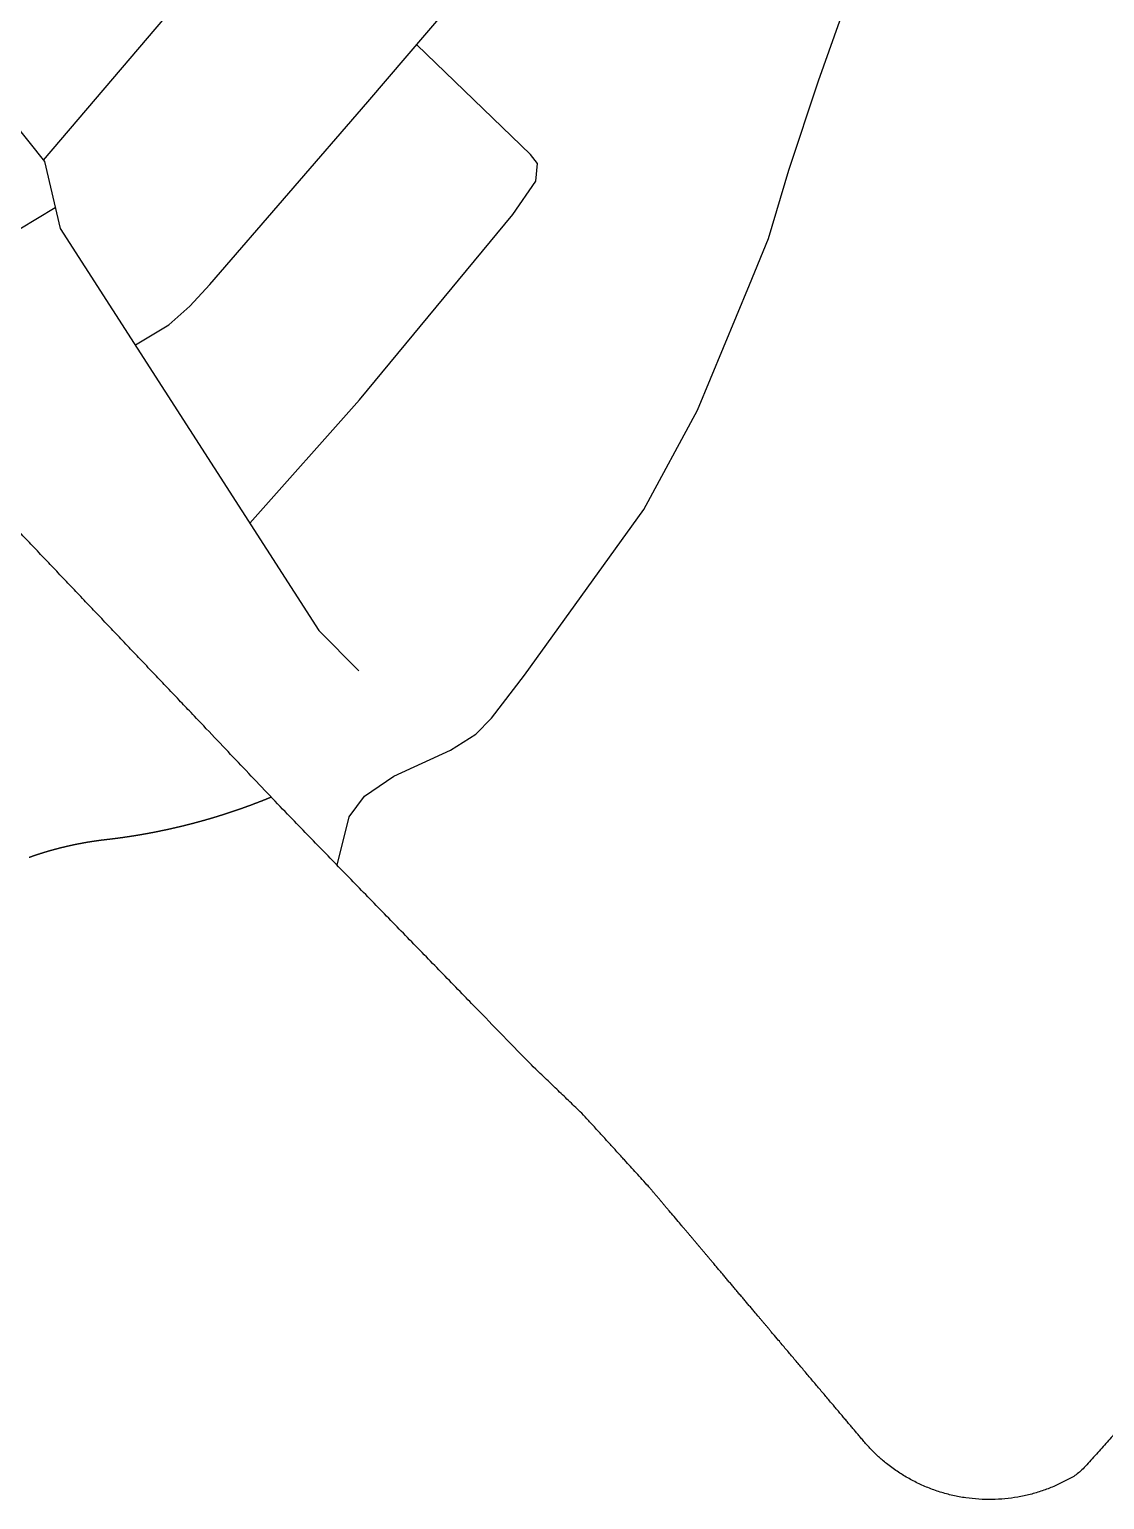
# Model space of a CAD drawing. Header units: millimetres. Extents: x 341926 to 344122, y 7366456 to 7369032.
# Drawn here: x 342334 to 342717, y 7367196 to 7367720 of the extents above; entities that cross this region are included whole.
import ezdxf

# ---------------------------------------------------------------- set-up
doc = ezdxf.new("R2010")
doc.units = ezdxf.units.MM
for name, color, linetype in [('ESTRADA DO ALADINO - 29_12_20 - V57', 7, 'Continuous'), ('ESTRADA DO HAWAÍ - 29_12_20 - V48', 7, 'Continuous'), ('ESTRADA HENRIQUE ROSA - 29_12_20 - V58', 7, 'Continuous'), ('RUA ANHAGUERA - 29_12_20 - V52', 7, 'Continuous'), ('RUA ANTÔNIO BISOGNINI - 29_12_20 - V54', 7, 'Continuous'), ('RUA DOIS - 29_12_20 - V55', 7, 'Continuous'), ('RUA PALMERINA ODÍLIA F GUASELI - 29_12_20 - V53', 7, 'Continuous'), ('RUA UBIRAJARA - 29_12_20 - V56', 7, 'Continuous')]:
    doc.layers.add(name, color=color, linetype=linetype)

msp = doc.modelspace()

# ---------------------------------------------------------------- linework, layer by layer
at = {"layer": 'ESTRADA DO ALADINO - 29_12_20 - V57'}
msp.add_lwpolyline([(342443.2, 7367421.98), (342447.51, 7367439.2), (342452.99, 7367446.55), (342463.38, 7367453.73), (342483.6, 7367462.98), (342492.68, 7367468.68), (342498.19, 7367474.44), (342509.99, 7367489.77), (342552.44, 7367548.8), (342571.61, 7367584.19), (342590.1, 7367628.84), (342596.9, 7367645.4), (342604.14, 7367669.75), (342614.69, 7367701.57), (342622.37, 7367722.93), (342634.71, 7367750.71), (342641.03, 7367761.41), (342712.9, 7367844.79)], dxfattribs=at)
at = {"layer": 'ESTRADA DO HAWAÍ - 29_12_20 - V48'}
msp.add_lwpolyline([(342333.52, 7367424.83), (342333.6, 7367424.86), (342333.68, 7367424.88), (342333.76, 7367424.91), (342333.84, 7367424.94), (342333.92, 7367424.97), (342334, 7367425), (342334.08, 7367425.02), (342334.16, 7367425.05), (342334.24, 7367425.08), (342334.31, 7367425.11), (342334.39, 7367425.13), (342334.47, 7367425.16), (342334.55, 7367425.19), (342334.63, 7367425.22), (342334.71, 7367425.24), (342334.79, 7367425.27), (342334.87, 7367425.3), (342334.95, 7367425.33), (342335.03, 7367425.35), (342335.11, 7367425.38), (342335.19, 7367425.41), (342335.27, 7367425.43), (342335.35, 7367425.46), (342335.43, 7367425.49), (342335.51, 7367425.52), (342335.59, 7367425.54), (342335.67, 7367425.57), (342335.75, 7367425.6), (342335.83, 7367425.62), (342335.91, 7367425.65), (342335.99, 7367425.68), (342336.07, 7367425.7), (342336.15, 7367425.73), (342336.23, 7367425.75), (342336.31, 7367425.78), (342336.39, 7367425.81), (342336.47, 7367425.83), (342336.55, 7367425.86), (342336.63, 7367425.89), (342336.71, 7367425.91), (342336.79, 7367425.94), (342336.87, 7367425.96), (342336.95, 7367425.99), (342337.03, 7367426.02), (342337.11, 7367426.04), (342337.19, 7367426.07), (342337.27, 7367426.09), (342337.35, 7367426.12), (342337.43, 7367426.14), (342337.51, 7367426.17), (342337.59, 7367426.19), (342337.67, 7367426.22), (342337.75, 7367426.25), (342337.83, 7367426.27), (342337.91, 7367426.3), (342337.99, 7367426.32), (342338.07, 7367426.35), (342338.15, 7367426.37), (342338.23, 7367426.4), (342338.31, 7367426.42), (342338.39, 7367426.45), (342338.47, 7367426.47), (342338.55, 7367426.5), (342338.63, 7367426.52), (342338.71, 7367426.55), (342338.79, 7367426.57), (342338.87, 7367426.59), (342338.95, 7367426.62), (342339.03, 7367426.64), (342339.11, 7367426.67), (342339.19, 7367426.69), (342339.27, 7367426.72), (342339.35, 7367426.74), (342339.43, 7367426.76), (342339.52, 7367426.79), (342339.6, 7367426.81), (342339.68, 7367426.84), (342339.76, 7367426.86), (342339.84, 7367426.89), (342339.92, 7367426.91), (342340, 7367426.93), (342340.08, 7367426.96), (342340.16, 7367426.98), (342340.24, 7367427), (342340.32, 7367427.03), (342340.4, 7367427.05), (342340.48, 7367427.07), (342340.56, 7367427.1), (342340.64, 7367427.12), (342340.73, 7367427.14), (342340.81, 7367427.17), (342340.89, 7367427.19), (342340.97, 7367427.21), (342341.05, 7367427.24), (342341.13, 7367427.26), (342341.21, 7367427.28), (342341.29, 7367427.31), (342341.37, 7367427.33), (342341.45, 7367427.35), (342341.53, 7367427.37), (342341.62, 7367427.4), (342341.7, 7367427.42), (342341.78, 7367427.44), (342341.86, 7367427.46), (342341.94, 7367427.49), (342342.02, 7367427.51), (342342.1, 7367427.53), (342342.18, 7367427.55), (342342.26, 7367427.58), (342342.34, 7367427.6), (342342.43, 7367427.62), (342342.51, 7367427.64), (342342.59, 7367427.66), (342342.67, 7367427.69), (342342.75, 7367427.71), (342342.83, 7367427.73), (342342.91, 7367427.75), (342342.99, 7367427.77), (342343.08, 7367427.8), (342343.16, 7367427.82), (342343.24, 7367427.84), (342343.32, 7367427.86), (342343.4, 7367427.88), (342343.48, 7367427.9), (342343.56, 7367427.92), (342343.64, 7367427.95), (342343.73, 7367427.97), (342343.81, 7367427.99), (342343.89, 7367428.01), (342343.97, 7367428.03), (342344.05, 7367428.05), (342344.13, 7367428.07), (342344.21, 7367428.09), (342344.3, 7367428.11), (342344.38, 7367428.13), (342344.46, 7367428.16), (342344.54, 7367428.18), (342344.62, 7367428.2), (342344.7, 7367428.22), (342344.78, 7367428.24), (342344.87, 7367428.26), (342344.95, 7367428.28), (342345.03, 7367428.3), (342345.11, 7367428.32), (342345.19, 7367428.34), (342345.27, 7367428.36), (342345.35, 7367428.38), (342345.44, 7367428.4), (342345.52, 7367428.42), (342345.6, 7367428.44), (342345.68, 7367428.46), (342345.76, 7367428.48), (342345.84, 7367428.5), (342345.93, 7367428.52), (342346.01, 7367428.54), (342346.09, 7367428.56), (342346.17, 7367428.58), (342346.25, 7367428.6), (342346.33, 7367428.62), (342346.42, 7367428.64), (342346.5, 7367428.66), (342346.58, 7367428.67), (342346.66, 7367428.69), (342346.74, 7367428.71), (342346.83, 7367428.73), (342346.91, 7367428.75), (342346.99, 7367428.77), (342347.07, 7367428.79), (342347.15, 7367428.81), (342347.23, 7367428.83), (342347.32, 7367428.85), (342347.4, 7367428.86), (342347.48, 7367428.88), (342347.56, 7367428.9), (342347.64, 7367428.92), (342347.73, 7367428.94), (342347.81, 7367428.96), (342347.89, 7367428.98), (342347.97, 7367428.99), (342348.05, 7367429.01), (342348.14, 7367429.03), (342348.22, 7367429.05), (342348.3, 7367429.07), (342348.38, 7367429.08), (342348.46, 7367429.1), (342348.55, 7367429.12), (342348.63, 7367429.14), (342348.71, 7367429.16), (342348.79, 7367429.17), (342348.87, 7367429.19), (342348.96, 7367429.21), (342349.04, 7367429.23), (342349.12, 7367429.24), (342349.2, 7367429.26), (342349.28, 7367429.28), (342349.37, 7367429.3), (342349.45, 7367429.31), (342349.53, 7367429.33), (342349.61, 7367429.35), (342349.69, 7367429.37), (342349.78, 7367429.38), (342349.86, 7367429.4), (342349.94, 7367429.42), (342350.02, 7367429.43), (342350.11, 7367429.45), (342350.19, 7367429.47), (342350.27, 7367429.48), (342350.35, 7367429.5), (342350.43, 7367429.52), (342350.52, 7367429.53), (342350.6, 7367429.55), (342350.68, 7367429.57), (342350.76, 7367429.58), (342350.85, 7367429.6), (342350.93, 7367429.62), (342351.01, 7367429.63), (342351.09, 7367429.65), (342351.17, 7367429.66), (342351.26, 7367429.68), (342351.34, 7367429.7), (342351.42, 7367429.71), (342351.5, 7367429.73), (342351.59, 7367429.74), (342351.67, 7367429.76), (342351.75, 7367429.77), (342351.83, 7367429.79), (342351.92, 7367429.81), (342352, 7367429.82), (342352.08, 7367429.84), (342352.16, 7367429.85), (342352.25, 7367429.87), (342352.33, 7367429.88), (342352.41, 7367429.9), (342352.49, 7367429.91), (342352.58, 7367429.93), (342352.66, 7367429.94), (342352.74, 7367429.96), (342352.82, 7367429.97), (342352.9, 7367429.99), (342352.99, 7367430), (342353.07, 7367430.02), (342353.15, 7367430.03), (342353.23, 7367430.05), (342353.32, 7367430.06), (342353.4, 7367430.08), (342353.48, 7367430.09), (342353.56, 7367430.11), (342353.65, 7367430.12), (342353.73, 7367430.13), (342353.81, 7367430.15), (342353.89, 7367430.16), (342353.98, 7367430.18), (342354.06, 7367430.19), (342354.14, 7367430.21), (342354.23, 7367430.22), (342354.31, 7367430.23), (342354.39, 7367430.25), (342354.47, 7367430.26), (342354.56, 7367430.27), (342354.64, 7367430.29), (342354.72, 7367430.3), (342354.8, 7367430.32), (342354.89, 7367430.33), (342354.97, 7367430.34), (342355.05, 7367430.36), (342355.13, 7367430.37), (342355.22, 7367430.38), (342355.3, 7367430.4), (342355.38, 7367430.41), (342355.46, 7367430.42), (342355.55, 7367430.44), (342355.63, 7367430.45), (342355.71, 7367430.46), (342355.79, 7367430.47), (342355.88, 7367430.49), (342355.96, 7367430.5), (342356.04, 7367430.51), (342356.13, 7367430.53), (342356.21, 7367430.54), (342356.29, 7367430.55), (342356.37, 7367430.56), (342356.46, 7367430.58), (342356.54, 7367430.59), (342356.62, 7367430.6), (342356.7, 7367430.61), (342356.79, 7367430.62), (342356.87, 7367430.64), (342356.95, 7367430.65), (342357.04, 7367430.66), (342357.12, 7367430.67), (342357.2, 7367430.69), (342357.28, 7367430.7), (342357.37, 7367430.71), (342357.45, 7367430.72), (342357.53, 7367430.73), (342357.61, 7367430.74), (342357.7, 7367430.76), (342357.78, 7367430.77), (342357.86, 7367430.78), (342357.95, 7367430.79), (342358.03, 7367430.8), (342358.11, 7367430.81), (342358.19, 7367430.82), (342358.28, 7367430.84), (342358.36, 7367430.85), (342358.44, 7367430.86), (342358.52, 7367430.87), (342358.61, 7367430.88), (342358.69, 7367430.89), (342358.77, 7367430.9), (342358.86, 7367430.91), (342358.94, 7367430.92), (342359.02, 7367430.93), (342359.1, 7367430.94), (342359.19, 7367430.95), (342359.27, 7367430.97), (342359.35, 7367430.98), (342359.44, 7367430.99), (342359.52, 7367431), (342359.6, 7367431.01), (342359.68, 7367431.02), (342359.77, 7367431.03), (342359.85, 7367431.04), (342359.93, 7367431.05), (342360.02, 7367431.06), (342360.1, 7367431.07), (342360.18, 7367431.08), (342360.22, 7367431.08), (342360.23, 7367431.08), (342360.24, 7367431.08), (342360.24, 7367431.08), (342360.24, 7367431.08), (342360.24, 7367431.08), (342360.25, 7367431.09), (342360.29, 7367431.09), (342360.36, 7367431.1), (342360.43, 7367431.11), (342360.51, 7367431.11), (342360.58, 7367431.12), (342360.66, 7367431.13), (342360.73, 7367431.14), (342360.8, 7367431.15), (342360.88, 7367431.16), (342360.95, 7367431.16), (342361.03, 7367431.17), (342361.1, 7367431.18), (342361.18, 7367431.19), (342361.25, 7367431.2), (342361.32, 7367431.21), (342361.4, 7367431.22), (342361.47, 7367431.22), (342361.55, 7367431.23), (342361.62, 7367431.24), (342361.69, 7367431.25), (342361.77, 7367431.26), (342361.84, 7367431.27), (342361.92, 7367431.28), (342361.99, 7367431.28), (342362.07, 7367431.29), (342362.14, 7367431.3), (342362.21, 7367431.31), (342362.29, 7367431.32), (342362.36, 7367431.33), (342362.44, 7367431.34), (342362.51, 7367431.35), (342362.58, 7367431.36), (342362.66, 7367431.36), (342362.73, 7367431.37), (342362.81, 7367431.38), (342362.88, 7367431.39), (342362.96, 7367431.4), (342363.03, 7367431.41), (342363.1, 7367431.42), (342363.18, 7367431.43), (342363.25, 7367431.44), (342363.33, 7367431.45), (342363.4, 7367431.46), (342363.47, 7367431.47), (342363.55, 7367431.47), (342363.62, 7367431.48), (342363.7, 7367431.49), (342363.77, 7367431.5), (342363.84, 7367431.51), (342363.92, 7367431.52), (342363.99, 7367431.53), (342364.07, 7367431.54), (342364.14, 7367431.55), (342364.22, 7367431.56), (342364.29, 7367431.57), (342364.36, 7367431.58), (342364.44, 7367431.59), (342364.51, 7367431.6), (342364.59, 7367431.61), (342364.66, 7367431.62), (342364.73, 7367431.63), (342364.81, 7367431.64), (342364.88, 7367431.65), (342364.96, 7367431.66), (342365.03, 7367431.67), (342365.1, 7367431.68), (342365.18, 7367431.69), (342365.25, 7367431.7), (342365.33, 7367431.71), (342365.4, 7367431.72), (342365.47, 7367431.73), (342365.55, 7367431.74), (342365.62, 7367431.75), (342365.7, 7367431.76), (342365.77, 7367431.77), (342365.84, 7367431.78), (342365.92, 7367431.79), (342365.99, 7367431.8), (342366.07, 7367431.81), (342366.14, 7367431.82), (342366.22, 7367431.83), (342366.29, 7367431.84), (342366.36, 7367431.85), (342366.44, 7367431.86), (342366.51, 7367431.87), (342366.59, 7367431.88), (342366.66, 7367431.89), (342366.73, 7367431.9), (342366.81, 7367431.91), (342366.88, 7367431.92), (342366.96, 7367431.93), (342367.03, 7367431.94), (342367.1, 7367431.95), (342367.18, 7367431.96), (342367.25, 7367431.97), (342367.33, 7367431.98), (342367.4, 7367431.99), (342367.47, 7367432), (342367.55, 7367432.02), (342367.62, 7367432.03), (342367.7, 7367432.04), (342367.77, 7367432.05), (342367.84, 7367432.06), (342367.92, 7367432.07), (342367.99, 7367432.08), (342368.07, 7367432.09), (342368.14, 7367432.1), (342368.21, 7367432.11), (342368.29, 7367432.12), (342368.36, 7367432.13), (342368.44, 7367432.15), (342368.51, 7367432.16), (342368.58, 7367432.17), (342368.66, 7367432.18), (342368.73, 7367432.19), (342368.81, 7367432.2), (342368.88, 7367432.21), (342368.95, 7367432.22), (342369.03, 7367432.23), (342369.1, 7367432.25), (342369.18, 7367432.26), (342369.25, 7367432.27), (342369.32, 7367432.28), (342369.4, 7367432.29), (342369.47, 7367432.3), (342369.54, 7367432.31), (342369.62, 7367432.32), (342369.69, 7367432.34), (342369.77, 7367432.35), (342369.84, 7367432.36), (342369.91, 7367432.37), (342369.99, 7367432.38), (342370.06, 7367432.39), (342370.14, 7367432.4), (342370.21, 7367432.42), (342370.28, 7367432.43), (342370.36, 7367432.44), (342370.43, 7367432.45), (342370.51, 7367432.46), (342370.58, 7367432.47), (342370.65, 7367432.49), (342370.73, 7367432.5), (342370.8, 7367432.51), (342370.88, 7367432.52), (342370.95, 7367432.53), (342371.02, 7367432.55), (342371.1, 7367432.56), (342371.17, 7367432.57), (342371.24, 7367432.58), (342371.32, 7367432.59), (342371.39, 7367432.61), (342371.47, 7367432.62), (342371.54, 7367432.63), (342371.61, 7367432.64), (342371.69, 7367432.65), (342371.76, 7367432.67), (342371.84, 7367432.68), (342371.91, 7367432.69), (342371.98, 7367432.7), (342372.06, 7367432.71), (342372.13, 7367432.73), (342372.21, 7367432.74), (342372.28, 7367432.75), (342372.35, 7367432.76), (342372.43, 7367432.78), (342372.5, 7367432.79), (342372.57, 7367432.8), (342372.65, 7367432.81), (342372.72, 7367432.83), (342372.8, 7367432.84), (342372.87, 7367432.85), (342372.94, 7367432.86), (342373.02, 7367432.88), (342373.09, 7367432.89), (342373.16, 7367432.9), (342373.24, 7367432.91), (342373.31, 7367432.93), (342373.39, 7367432.94), (342373.46, 7367432.95), (342373.53, 7367432.96), (342373.61, 7367432.98), (342373.68, 7367432.99), (342373.76, 7367433), (342373.83, 7367433.02), (342373.9, 7367433.03), (342373.98, 7367433.04), (342374.05, 7367433.05), (342374.12, 7367433.07), (342374.2, 7367433.08), (342374.27, 7367433.09), (342374.35, 7367433.11), (342374.42, 7367433.12), (342374.49, 7367433.13), (342374.57, 7367433.15), (342374.64, 7367433.16), (342374.71, 7367433.17), (342374.79, 7367433.18), (342374.86, 7367433.2), (342374.93, 7367433.21), (342375.01, 7367433.22), (342375.08, 7367433.24), (342375.16, 7367433.25), (342375.23, 7367433.26), (342375.3, 7367433.28), (342375.38, 7367433.29), (342375.45, 7367433.3), (342375.52, 7367433.32), (342375.6, 7367433.33), (342375.67, 7367433.34), (342375.75, 7367433.36), (342375.82, 7367433.37), (342375.89, 7367433.39), (342375.97, 7367433.4), (342376.04, 7367433.41), (342376.11, 7367433.43), (342376.19, 7367433.44), (342376.26, 7367433.45), (342376.33, 7367433.47), (342376.41, 7367433.48), (342376.48, 7367433.49), (342376.56, 7367433.51), (342376.63, 7367433.52), (342376.7, 7367433.54), (342376.78, 7367433.55), (342376.85, 7367433.56), (342376.92, 7367433.58), (342377, 7367433.59), (342377.07, 7367433.61), (342377.14, 7367433.62), (342377.22, 7367433.63), (342377.29, 7367433.65), (342377.37, 7367433.66), (342377.44, 7367433.68), (342377.51, 7367433.69), (342377.59, 7367433.7), (342377.66, 7367433.72), (342377.73, 7367433.73), (342377.81, 7367433.75), (342377.88, 7367433.76), (342377.95, 7367433.78), (342378.03, 7367433.79), (342378.1, 7367433.8), (342378.17, 7367433.82), (342378.25, 7367433.83), (342378.32, 7367433.85), (342378.4, 7367433.86), (342378.47, 7367433.88), (342378.54, 7367433.89), (342378.62, 7367433.9), (342378.69, 7367433.92), (342378.76, 7367433.93), (342378.84, 7367433.95), (342378.91, 7367433.96), (342378.98, 7367433.98), (342379.06, 7367433.99), (342379.13, 7367434.01), (342379.2, 7367434.02), (342379.28, 7367434.04), (342379.35, 7367434.05), (342379.42, 7367434.07), (342379.5, 7367434.08), (342379.57, 7367434.1), (342379.64, 7367434.11), (342379.72, 7367434.12), (342379.79, 7367434.14), (342379.87, 7367434.15), (342379.94, 7367434.17), (342380.01, 7367434.18), (342380.09, 7367434.2), (342380.16, 7367434.21), (342380.23, 7367434.23), (342380.31, 7367434.24), (342380.38, 7367434.26), (342380.45, 7367434.27), (342380.53, 7367434.29), (342380.6, 7367434.31), (342380.67, 7367434.32), (342380.75, 7367434.34), (342380.82, 7367434.35), (342380.89, 7367434.37), (342380.97, 7367434.38), (342381.04, 7367434.4), (342381.11, 7367434.41), (342381.19, 7367434.43), (342381.26, 7367434.44), (342381.33, 7367434.46), (342381.41, 7367434.47), (342381.48, 7367434.49), (342381.55, 7367434.5), (342381.63, 7367434.52), (342381.7, 7367434.54), (342381.77, 7367434.55), (342381.85, 7367434.57), (342381.92, 7367434.58), (342381.99, 7367434.6), (342382.07, 7367434.61), (342382.14, 7367434.63), (342382.21, 7367434.65), (342382.29, 7367434.66), (342382.36, 7367434.68), (342382.43, 7367434.69), (342382.51, 7367434.71), (342382.58, 7367434.72), (342382.65, 7367434.74), (342382.73, 7367434.76), (342382.8, 7367434.77), (342382.87, 7367434.79), (342382.95, 7367434.8), (342383.02, 7367434.82), (342383.09, 7367434.84), (342383.17, 7367434.85), (342383.24, 7367434.87), (342383.31, 7367434.88), (342383.39, 7367434.9), (342383.46, 7367434.92), (342383.53, 7367434.93), (342383.6, 7367434.95), (342383.68, 7367434.96), (342383.75, 7367434.98), (342383.82, 7367435), (342383.9, 7367435.01), (342383.97, 7367435.03), (342384.04, 7367435.05), (342384.12, 7367435.06), (342384.19, 7367435.08), (342384.26, 7367435.1), (342384.34, 7367435.11), (342384.41, 7367435.13), (342384.48, 7367435.15), (342384.56, 7367435.16), (342384.63, 7367435.18), (342384.7, 7367435.19), (342384.78, 7367435.21), (342384.85, 7367435.23), (342384.92, 7367435.24), (342384.99, 7367435.26), (342385.07, 7367435.28), (342385.14, 7367435.29), (342385.21, 7367435.31), (342385.29, 7367435.33), (342385.36, 7367435.34), (342385.43, 7367435.36), (342385.51, 7367435.38), (342385.58, 7367435.4), (342385.65, 7367435.41), (342385.73, 7367435.43), (342385.8, 7367435.45), (342385.87, 7367435.46), (342385.94, 7367435.48), (342386.02, 7367435.5), (342386.09, 7367435.51), (342386.16, 7367435.53), (342386.24, 7367435.55), (342386.31, 7367435.57), (342386.38, 7367435.58), (342386.46, 7367435.6), (342386.53, 7367435.62), (342386.6, 7367435.63), (342386.67, 7367435.65), (342386.75, 7367435.67), (342386.82, 7367435.69), (342386.89, 7367435.7), (342386.97, 7367435.72), (342387.04, 7367435.74), (342387.11, 7367435.76), (342387.18, 7367435.77), (342387.26, 7367435.79), (342387.33, 7367435.81), (342387.4, 7367435.83), (342387.48, 7367435.84), (342387.55, 7367435.86), (342387.62, 7367435.88), (342387.7, 7367435.9), (342387.77, 7367435.91), (342387.84, 7367435.93), (342387.91, 7367435.95), (342387.99, 7367435.97), (342388.06, 7367435.98), (342388.13, 7367436), (342388.21, 7367436.02), (342388.28, 7367436.04), (342388.35, 7367436.06), (342388.42, 7367436.07), (342388.5, 7367436.09), (342388.57, 7367436.11), (342388.64, 7367436.13), (342388.72, 7367436.14), (342388.79, 7367436.16), (342388.86, 7367436.18), (342388.93, 7367436.2), (342389.01, 7367436.22), (342389.08, 7367436.23), (342389.15, 7367436.25), (342389.22, 7367436.27), (342389.3, 7367436.29), (342389.37, 7367436.31), (342389.44, 7367436.33), (342389.52, 7367436.34), (342389.59, 7367436.36), (342389.66, 7367436.38), (342389.73, 7367436.4), (342389.81, 7367436.42), (342389.88, 7367436.44), (342389.95, 7367436.45), (342390.02, 7367436.47), (342390.1, 7367436.49), (342390.17, 7367436.51), (342390.24, 7367436.53), (342390.32, 7367436.55), (342390.39, 7367436.56), (342390.46, 7367436.58), (342390.53, 7367436.6), (342390.61, 7367436.62), (342390.68, 7367436.64), (342390.75, 7367436.66), (342390.82, 7367436.68), (342390.9, 7367436.69), (342390.97, 7367436.71), (342391.04, 7367436.73), (342391.11, 7367436.75), (342391.19, 7367436.77), (342391.26, 7367436.79), (342391.33, 7367436.81), (342391.4, 7367436.83), (342391.48, 7367436.85), (342391.55, 7367436.86), (342391.62, 7367436.88), (342391.7, 7367436.9), (342391.77, 7367436.92), (342391.84, 7367436.94), (342391.91, 7367436.96), (342391.99, 7367436.98), (342392.06, 7367437), (342392.13, 7367437.02), (342392.2, 7367437.04), (342392.28, 7367437.05), (342392.35, 7367437.07), (342392.42, 7367437.09), (342392.49, 7367437.11), (342392.57, 7367437.13), (342392.64, 7367437.15), (342392.71, 7367437.17), (342392.78, 7367437.19), (342392.86, 7367437.21), (342392.93, 7367437.23), (342393, 7367437.25), (342393.07, 7367437.27), (342393.14, 7367437.29), (342393.22, 7367437.31), (342393.29, 7367437.33), (342393.36, 7367437.35), (342393.43, 7367437.36), (342393.51, 7367437.38), (342393.58, 7367437.4), (342393.65, 7367437.42), (342393.72, 7367437.44), (342393.8, 7367437.46), (342393.87, 7367437.48), (342393.94, 7367437.5), (342394.01, 7367437.52), (342394.09, 7367437.54), (342394.16, 7367437.56), (342394.23, 7367437.58), (342394.3, 7367437.6), (342394.37, 7367437.62), (342394.45, 7367437.64), (342394.52, 7367437.66), (342394.59, 7367437.68), (342394.66, 7367437.7), (342394.74, 7367437.72), (342394.81, 7367437.74), (342394.88, 7367437.76), (342394.95, 7367437.78), (342395.03, 7367437.8), (342395.1, 7367437.82), (342395.17, 7367437.84), (342395.24, 7367437.86), (342395.31, 7367437.88), (342395.39, 7367437.9), (342395.46, 7367437.92), (342395.53, 7367437.94), (342395.6, 7367437.96), (342395.68, 7367437.98), (342395.75, 7367438), (342395.82, 7367438.02), (342395.89, 7367438.04), (342395.96, 7367438.07), (342396.04, 7367438.09), (342396.11, 7367438.11), (342396.18, 7367438.13), (342396.25, 7367438.15), (342396.32, 7367438.17), (342396.4, 7367438.19), (342396.47, 7367438.21), (342396.54, 7367438.23), (342396.61, 7367438.25), (342396.68, 7367438.27), (342396.76, 7367438.29), (342396.83, 7367438.31), (342396.9, 7367438.33), (342396.97, 7367438.35), (342397.04, 7367438.37), (342397.12, 7367438.4), (342397.19, 7367438.42), (342397.26, 7367438.44), (342397.33, 7367438.46), (342397.41, 7367438.48), (342397.48, 7367438.5), (342397.55, 7367438.52), (342397.62, 7367438.54), (342397.69, 7367438.56), (342397.76, 7367438.58), (342397.84, 7367438.6), (342397.91, 7367438.63), (342397.98, 7367438.65), (342398.05, 7367438.67), (342398.12, 7367438.69), (342398.2, 7367438.71), (342398.27, 7367438.73), (342398.34, 7367438.75), (342398.41, 7367438.77), (342398.48, 7367438.8), (342398.56, 7367438.82), (342398.63, 7367438.84), (342398.7, 7367438.86), (342398.77, 7367438.88), (342398.84, 7367438.9), (342398.92, 7367438.92), (342398.99, 7367438.95), (342399.06, 7367438.97), (342399.13, 7367438.99), (342399.2, 7367439.01), (342399.27, 7367439.03), (342399.35, 7367439.05), (342399.42, 7367439.07), (342399.49, 7367439.1), (342399.56, 7367439.12), (342399.63, 7367439.14), (342399.7, 7367439.16), (342399.78, 7367439.18), (342399.85, 7367439.2), (342399.92, 7367439.23), (342399.99, 7367439.25), (342400.06, 7367439.27), (342400.14, 7367439.29), (342400.21, 7367439.31), (342400.28, 7367439.34), (342400.35, 7367439.36), (342400.42, 7367439.38), (342400.49, 7367439.4), (342400.57, 7367439.42), (342400.64, 7367439.45), (342400.71, 7367439.47), (342400.78, 7367439.49), (342400.85, 7367439.51), (342400.92, 7367439.53), (342400.99, 7367439.56), (342401.07, 7367439.58), (342401.14, 7367439.6), (342401.21, 7367439.62), (342401.28, 7367439.64), (342401.35, 7367439.67), (342401.42, 7367439.69), (342401.5, 7367439.71), (342401.57, 7367439.73), (342401.64, 7367439.76), (342401.71, 7367439.78), (342401.78, 7367439.8), (342401.85, 7367439.82), (342401.93, 7367439.85), (342402, 7367439.87), (342402.07, 7367439.89), (342402.14, 7367439.91), (342402.21, 7367439.94), (342402.28, 7367439.96), (342402.35, 7367439.98), (342402.43, 7367440), (342402.5, 7367440.03), (342402.57, 7367440.05), (342402.64, 7367440.07), (342402.71, 7367440.09), (342402.78, 7367440.12), (342402.85, 7367440.14), (342402.93, 7367440.16), (342403, 7367440.19), (342403.07, 7367440.21), (342403.14, 7367440.23), (342403.21, 7367440.25), (342403.28, 7367440.28), (342403.35, 7367440.3), (342403.42, 7367440.32), (342403.5, 7367440.35), (342403.57, 7367440.37), (342403.64, 7367440.39), (342403.71, 7367440.41), (342403.78, 7367440.44), (342403.85, 7367440.46), (342403.92, 7367440.48), (342403.99, 7367440.51), (342404.07, 7367440.53), (342404.14, 7367440.55), (342404.21, 7367440.58), (342404.28, 7367440.6), (342404.35, 7367440.62), (342404.42, 7367440.65), (342404.49, 7367440.67), (342404.56, 7367440.69), (342404.64, 7367440.72), (342404.71, 7367440.74), (342404.78, 7367440.76), (342404.85, 7367440.79), (342404.92, 7367440.81), (342404.99, 7367440.83), (342405.06, 7367440.86), (342405.13, 7367440.88), (342405.2, 7367440.9), (342405.28, 7367440.93), (342405.35, 7367440.95), (342405.42, 7367440.98), (342405.49, 7367441), (342405.56, 7367441.02), (342405.63, 7367441.05), (342405.7, 7367441.07), (342405.77, 7367441.09), (342405.84, 7367441.12), (342405.92, 7367441.14), (342405.99, 7367441.17), (342406.06, 7367441.19), (342406.13, 7367441.21), (342406.2, 7367441.24), (342406.27, 7367441.26), (342406.34, 7367441.28), (342406.41, 7367441.31), (342406.48, 7367441.33), (342406.55, 7367441.36), (342406.62, 7367441.38), (342406.7, 7367441.4), (342406.77, 7367441.43), (342406.84, 7367441.45), (342406.91, 7367441.48), (342406.98, 7367441.5), (342407.05, 7367441.53), (342407.12, 7367441.55), (342407.19, 7367441.57), (342407.26, 7367441.6), (342407.33, 7367441.62), (342407.4, 7367441.65), (342407.48, 7367441.67), (342407.55, 7367441.7), (342407.62, 7367441.72), (342407.69, 7367441.74), (342407.76, 7367441.77), (342407.83, 7367441.79), (342407.9, 7367441.82), (342407.97, 7367441.84), (342408.04, 7367441.87), (342408.11, 7367441.89), (342408.18, 7367441.92), (342408.25, 7367441.94), (342408.32, 7367441.96), (342408.39, 7367441.99), (342408.47, 7367442.01), (342408.54, 7367442.04), (342408.61, 7367442.06), (342408.68, 7367442.09), (342408.75, 7367442.11), (342408.82, 7367442.14), (342408.89, 7367442.16), (342408.96, 7367442.19), (342409.03, 7367442.21), (342409.1, 7367442.24), (342409.17, 7367442.26), (342409.24, 7367442.29), (342409.31, 7367442.31), (342409.38, 7367442.34), (342409.45, 7367442.36), (342409.52, 7367442.39), (342409.59, 7367442.41), (342409.67, 7367442.44), (342409.74, 7367442.46), (342409.81, 7367442.49), (342409.88, 7367442.51), (342409.95, 7367442.54), (342410.02, 7367442.56), (342410.09, 7367442.59), (342410.16, 7367442.61), (342410.23, 7367442.64), (342410.3, 7367442.66), (342410.37, 7367442.69), (342410.44, 7367442.71), (342410.51, 7367442.74), (342410.58, 7367442.76), (342410.65, 7367442.79), (342410.72, 7367442.82), (342410.79, 7367442.84), (342410.86, 7367442.87), (342410.93, 7367442.89), (342411, 7367442.92), (342411.07, 7367442.94), (342411.14, 7367442.97), (342411.21, 7367442.99), (342411.28, 7367443.02), (342411.35, 7367443.05), (342411.43, 7367443.07), (342411.5, 7367443.1), (342411.57, 7367443.12), (342411.64, 7367443.15), (342411.71, 7367443.17), (342411.78, 7367443.2), (342411.85, 7367443.23), (342411.92, 7367443.25), (342411.99, 7367443.28), (342412.06, 7367443.3), (342412.13, 7367443.33), (342412.2, 7367443.35), (342412.27, 7367443.38), (342412.34, 7367443.41), (342412.41, 7367443.43), (342412.48, 7367443.46), (342412.55, 7367443.48), (342412.62, 7367443.51), (342412.69, 7367443.54), (342412.76, 7367443.56), (342412.83, 7367443.59), (342412.9, 7367443.62), (342412.97, 7367443.64), (342413.04, 7367443.67), (342413.11, 7367443.69), (342413.18, 7367443.72), (342413.25, 7367443.75), (342413.32, 7367443.77), (342413.39, 7367443.8), (342413.46, 7367443.83), (342413.53, 7367443.85), (342413.6, 7367443.88), (342413.67, 7367443.9), (342413.74, 7367443.93), (342413.81, 7367443.96), (342413.88, 7367443.98), (342413.95, 7367444.01), (342414.02, 7367444.04), (342414.09, 7367444.06), (342414.16, 7367444.09), (342414.23, 7367444.12), (342414.3, 7367444.14), (342414.37, 7367444.17), (342414.44, 7367444.2), (342414.51, 7367444.22), (342414.58, 7367444.25), (342414.65, 7367444.28), (342414.72, 7367444.3), (342414.79, 7367444.33), (342414.86, 7367444.36), (342414.93, 7367444.38), (342415, 7367444.41), (342415.07, 7367444.44), (342415.13, 7367444.46), (342415.2, 7367444.49), (342415.27, 7367444.52), (342415.34, 7367444.55), (342415.41, 7367444.57), (342415.48, 7367444.6), (342415.55, 7367444.63), (342415.62, 7367444.65), (342415.69, 7367444.68), (342415.76, 7367444.71), (342415.83, 7367444.73), (342415.9, 7367444.76), (342415.97, 7367444.79), (342416.04, 7367444.82), (342416.11, 7367444.84), (342416.18, 7367444.87), (342416.25, 7367444.9), (342416.32, 7367444.93), (342416.39, 7367444.95), (342416.46, 7367444.98), (342416.53, 7367445.01), (342416.6, 7367445.03), (342416.67, 7367445.06), (342416.74, 7367445.09), (342416.81, 7367445.12), (342416.87, 7367445.14), (342416.94, 7367445.17), (342417.01, 7367445.2), (342417.08, 7367445.23), (342417.15, 7367445.25), (342417.22, 7367445.28), (342417.29, 7367445.31), (342417.36, 7367445.34), (342417.43, 7367445.36), (342417.5, 7367445.39), (342417.57, 7367445.42), (342417.64, 7367445.45), (342417.71, 7367445.48), (342417.78, 7367445.5), (342417.85, 7367445.53), (342417.92, 7367445.56), (342417.98, 7367445.59), (342418.05, 7367445.61), (342418.12, 7367445.64), (342418.19, 7367445.67), (342418.26, 7367445.7), (342418.33, 7367445.73), (342418.4, 7367445.75), (342418.47, 7367445.78), (342418.54, 7367445.81), (342418.61, 7367445.84), (342418.68, 7367445.87), (342418.75, 7367445.89), (342418.81, 7367445.92), (342418.88, 7367445.95), (342418.95, 7367445.98), (342419.02, 7367446.01), (342419.09, 7367446.04), (342419.16, 7367446.06), (342419.23, 7367446.09), (342419.3, 7367446.12), (342419.37, 7367446.15), (342419.44, 7367446.18), (342419.51, 7367446.21), (342419.57, 7367446.23), (342419.64, 7367446.26), (342419.71, 7367446.29)], dxfattribs=at)
at = {"layer": 'ESTRADA HENRIQUE ROSA - 29_12_20 - V58'}
msp.add_rational_spline([(342766.85, 7367271.2), (342737.33, 7367238.36), (342707.81, 7367205.52), (342664.35, 7367176.91), (342630.79, 7367216.68), (342615.74, 7367234.52), (342600.68, 7367252.36), (342581.35, 7367275.27), (342562.01, 7367298.18), (342558.02, 7367302.91), (342554.03, 7367307.64), (342542.39, 7367320.41), (342530.75, 7367333.19), (342521.68, 7367341.9), (342512.61, 7367350.61), (342469.52, 7367394.92), (342426.42, 7367439.23), (342372.52, 7367495.99), (342318.61, 7367552.74), (342292.28, 7367591.73), (342278.25, 7367636.63), (342259.24, 7367658.42), (342258.88, 7367687.33), (342247.04, 7367711.2), (342228.88, 7367730.69), (342198.22, 7367757.03), (342177.22, 7367791.58), (342163.25, 7367811.12), (342170.38, 7367834.06), (342177.19, 7367853.82), (342182.03, 7367874.15)], [1, 1, 1, 0.747797320194, 1, 1, 1, 1, 1, 1, 1, 1, 1, 1, 1, 1, 1, 1, 1, 0.989413597363, 1, 0.93851927498, 1, 0.989518315134, 1, 0.98762011423, 1, 0.895494341378, 1, 0.998807937941, 1], degree=2, knots=[0, 0, 0, 1, 1, 2.452116, 2.452116, 3.452116, 3.452116, 4.452116, 4.452116, 5.452116, 5.452116, 6.452116, 6.452116, 7.452116, 7.452116, 8.452116, 8.452116, 9.452116, 9.452116, 9.743391, 9.743391, 10.448352, 10.448352, 10.73818, 10.73818, 11.053211, 11.053211, 11.975722, 11.975722, 12.073387, 12.073387, 12.073387], dxfattribs=at)
at = {"layer": 'RUA ANHAGUERA - 29_12_20 - V52'}
msp.add_lwpolyline([(342342.8, 7367656.31), (342311.15, 7367637.31), (342281.41, 7367627.07)], dxfattribs=at)
at = {"layer": 'RUA ANTÔNIO BISOGNINI - 29_12_20 - V54'}
msp.add_lwpolyline([(342371.34, 7367607.43), (342383.27, 7367614.62), (342390.73, 7367621.23), (342397.9, 7367628.96), (342454.2, 7367694.05), (342496.95, 7367744.21), (342533.09, 7367785.95), (342544.89, 7367801.06), (342550.27, 7367809.41), (342553.45, 7367817.9), (342555.82, 7367826.82), (342557.12, 7367893.65), (342558.41, 7367990.15)], dxfattribs=at)
at = {"layer": 'RUA DOIS - 29_12_20 - V55'}
msp.add_lwpolyline([(342412.09, 7367543.88), (342451.21, 7367587.85), (342505.87, 7367653.88), (342513.95, 7367665.78), (342514.59, 7367672.07), (342512.11, 7367675.33), (342471.56, 7367714.42)], dxfattribs=at)
at = {"layer": 'RUA PALMERINA ODÍLIA F GUASELI - 29_12_20 - V53'}
msp.add_lwpolyline([(342338.55, 7367673.31), (342471.69, 7367829.62), (342483.13, 7367846.67), (342489.43, 7367860.88), (342494.08, 7367886.92), (342495.07, 7367919.61)], dxfattribs=at)
at = {"layer": 'RUA UBIRAJARA - 29_12_20 - V56'}
msp.add_lwpolyline([(342310.41, 7367708.42), (342338.94, 7367672.82), (342344.53, 7367648.93), (342436.67, 7367505.65), (342451, 7367491.31)], dxfattribs=at)

doc.saveas('drawing.dxf')
